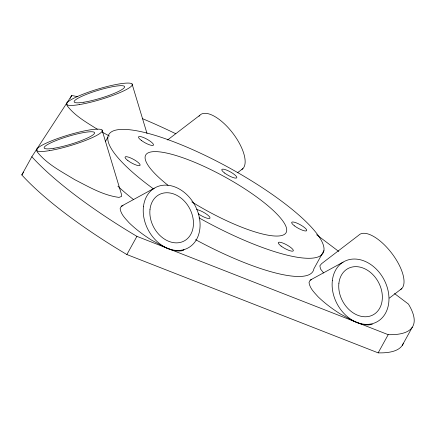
<?xml version="1.0" encoding="UTF-8"?>
<svg xmlns="http://www.w3.org/2000/svg" width="436" height="436" viewBox="0 0 436 436"><rect width="100%" height="100%" fill="white"/><g stroke="black" fill="none" stroke-linecap="round" stroke-linejoin="round"><path stroke-width="0.65" d="M154.202 188.243L121.339 206.201L120.107 208.637C120.93 214.479 125.492 218.698 129.214 222.894C136.092 229.549 143.793 235.266 151.897 240.329C161.516 245.081 172.209 253.289 183.452 250.438L183.943 249.463M343.094 262.145L310.23 280.103L309.004 282.544C309.822 288.387 314.383 292.6 318.106 296.802C324.983 303.456 332.69 309.168 340.794 314.236C350.408 318.988 361.101 327.191 372.344 324.34M403.414 343.132A191.251 45.622 28.9 0 1 378.154 352.855L126.876 254.542A189.693 45.246 28.9 0 1 21.8 174.923L31.839 156.742L71.76 95.462A189.366 45.17 28.9 0 1 77.526 96.716M70.141 98.394L71.76 95.462M105.31 141.744L107.899 137.051M126.876 254.542L136.915 236.356A189.693 45.246 28.9 0 1 31.839 156.742M323.915 250.624L313.876 268.805A122.445 29.207 28.9 0 1 195.546 239.658M378.154 352.855L388.193 334.668A191.251 45.622 28.9 0 0 408.428 304.072L394.509 293.559M402.275 345.367L412.314 327.185M21.8 174.923L23.648 172.089M167.571 139.978L199.841 115.268M237.511 172.754L242.885 168.634M389.397 298.077L401.769 288.605M37.834 148.747L36.793 149.134L37.076 151.723C46.837 164.159 61.481 171.522 74.714 179.654C88.824 186.815 103.049 195.35 118.995 197.388L121.6 196.413L121.317 193.829L102.035 130.015M121.339 206.201L123.012 205.732M310.23 280.103L311.348 279.792M136.915 236.356L388.193 334.668M109.414 136.065L102.449 132.25M97.326 129.241C86.573 122.429 74.916 115.943 67.09 105.654L66.806 103.07M316.585 234.715L338.816 251.507M323.583 272.952L320.525 268.968L319.855 265.797L321.61 263.655L358.719 235.238A34.335 14.421 52.6 0 1 391.806 253.305A34.335 14.421 52.6 0 1 400.253 289.733M132.048 83.946L147.003 133.438M153.532 188.93A122.445 29.207 28.9 0 1 156.213 135.71A122.445 29.207 28.9 0 1 321.566 240.885A122.445 29.207 28.9 0 1 198.996 217.847M196.592 209.574A8.556 2.038 28.9 0 1 207.078 214.539A8.556 2.038 28.9 0 1 208.615 218.523A8.556 2.038 28.9 0 1 198.2 213.733M168.013 185.284A80.202 19.13 28.9 0 1 185.981 158.884A80.202 19.13 28.9 0 1 286.659 229.074A80.202 19.13 28.9 0 1 191.807 201.873M133.509 199.568A122.445 29.207 28.9 0 1 117.916 186.243M142.567 118.696A189.366 45.17 28.9 0 1 175.817 133.759M199.039 116.27A34.335 14.421 52.6 0 1 231.538 131.563A34.335 14.421 52.6 0 1 241.92 169.44M281.111 246.089A8.556 2.038 28.9 0 0 293.286 250.858A8.556 2.038 28.9 0 0 283.046 243.125A8.556 2.038 28.9 0 0 281.111 246.089M141.297 140.387A8.556 2.044 28.9 0 0 153.472 145.15A8.556 2.044 28.9 0 0 143.231 137.416A8.556 2.044 28.9 0 0 141.297 140.387M127.895 160.584A8.556 2.038 28.9 0 0 140.07 165.348A8.556 2.038 28.9 0 0 129.83 157.614A8.556 2.038 28.9 0 0 127.895 160.584M224.611 173.032A8.556 2.038 28.9 0 0 236.781 177.795A8.556 2.038 28.9 0 0 226.54 170.067A8.556 2.038 28.9 0 0 224.611 173.032M294.513 225.892A8.556 2.038 28.9 0 0 306.688 230.655A8.556 2.038 28.9 0 0 296.447 222.921A8.556 2.038 28.9 0 0 294.513 225.892M79.221 104.618A34.335 5.379 -16.8 0 0 131.999 85.429A34.335 5.379 -16.8 0 0 86.987 92.699A34.335 5.379 -16.8 0 0 79.221 104.618M49.208 150.682A34.335 5.379 -16.8 0 0 101.986 131.492A34.335 5.379 -16.8 0 0 56.974 138.768A34.335 5.379 -16.8 0 0 49.208 150.682M143.439 206.762A34.335 26.411 61.3 0 0 182.684 249.959A34.335 26.411 61.3 0 0 188.81 196.674A34.335 26.411 61.3 0 0 143.439 206.762M332.33 280.67A34.335 26.411 61.3 0 0 371.576 323.861A34.335 26.411 61.3 0 0 377.707 270.582A34.335 26.411 61.3 0 0 332.33 280.67M338.897 283.237A26.34 20.263 61.3 0 0 369.009 316.378A26.34 20.263 61.3 0 0 373.707 275.498A26.34 20.263 61.3 0 0 338.897 283.237M150.006 209.335A26.34 20.263 61.3 0 0 180.112 242.471A26.34 20.263 61.3 0 0 184.815 201.596A26.34 20.263 61.3 0 0 150.006 209.335M53.906 148.267A26.34 4.126 -16.8 0 0 94.394 133.547A26.34 4.126 -16.8 0 0 59.863 139.128A26.34 4.126 -16.8 0 0 53.906 148.267M83.919 102.204A26.34 4.126 -16.8 0 0 124.407 87.483A26.34 4.126 -16.8 0 0 89.876 93.064A26.34 4.126 -16.8 0 0 83.919 102.204"/></g></svg>
